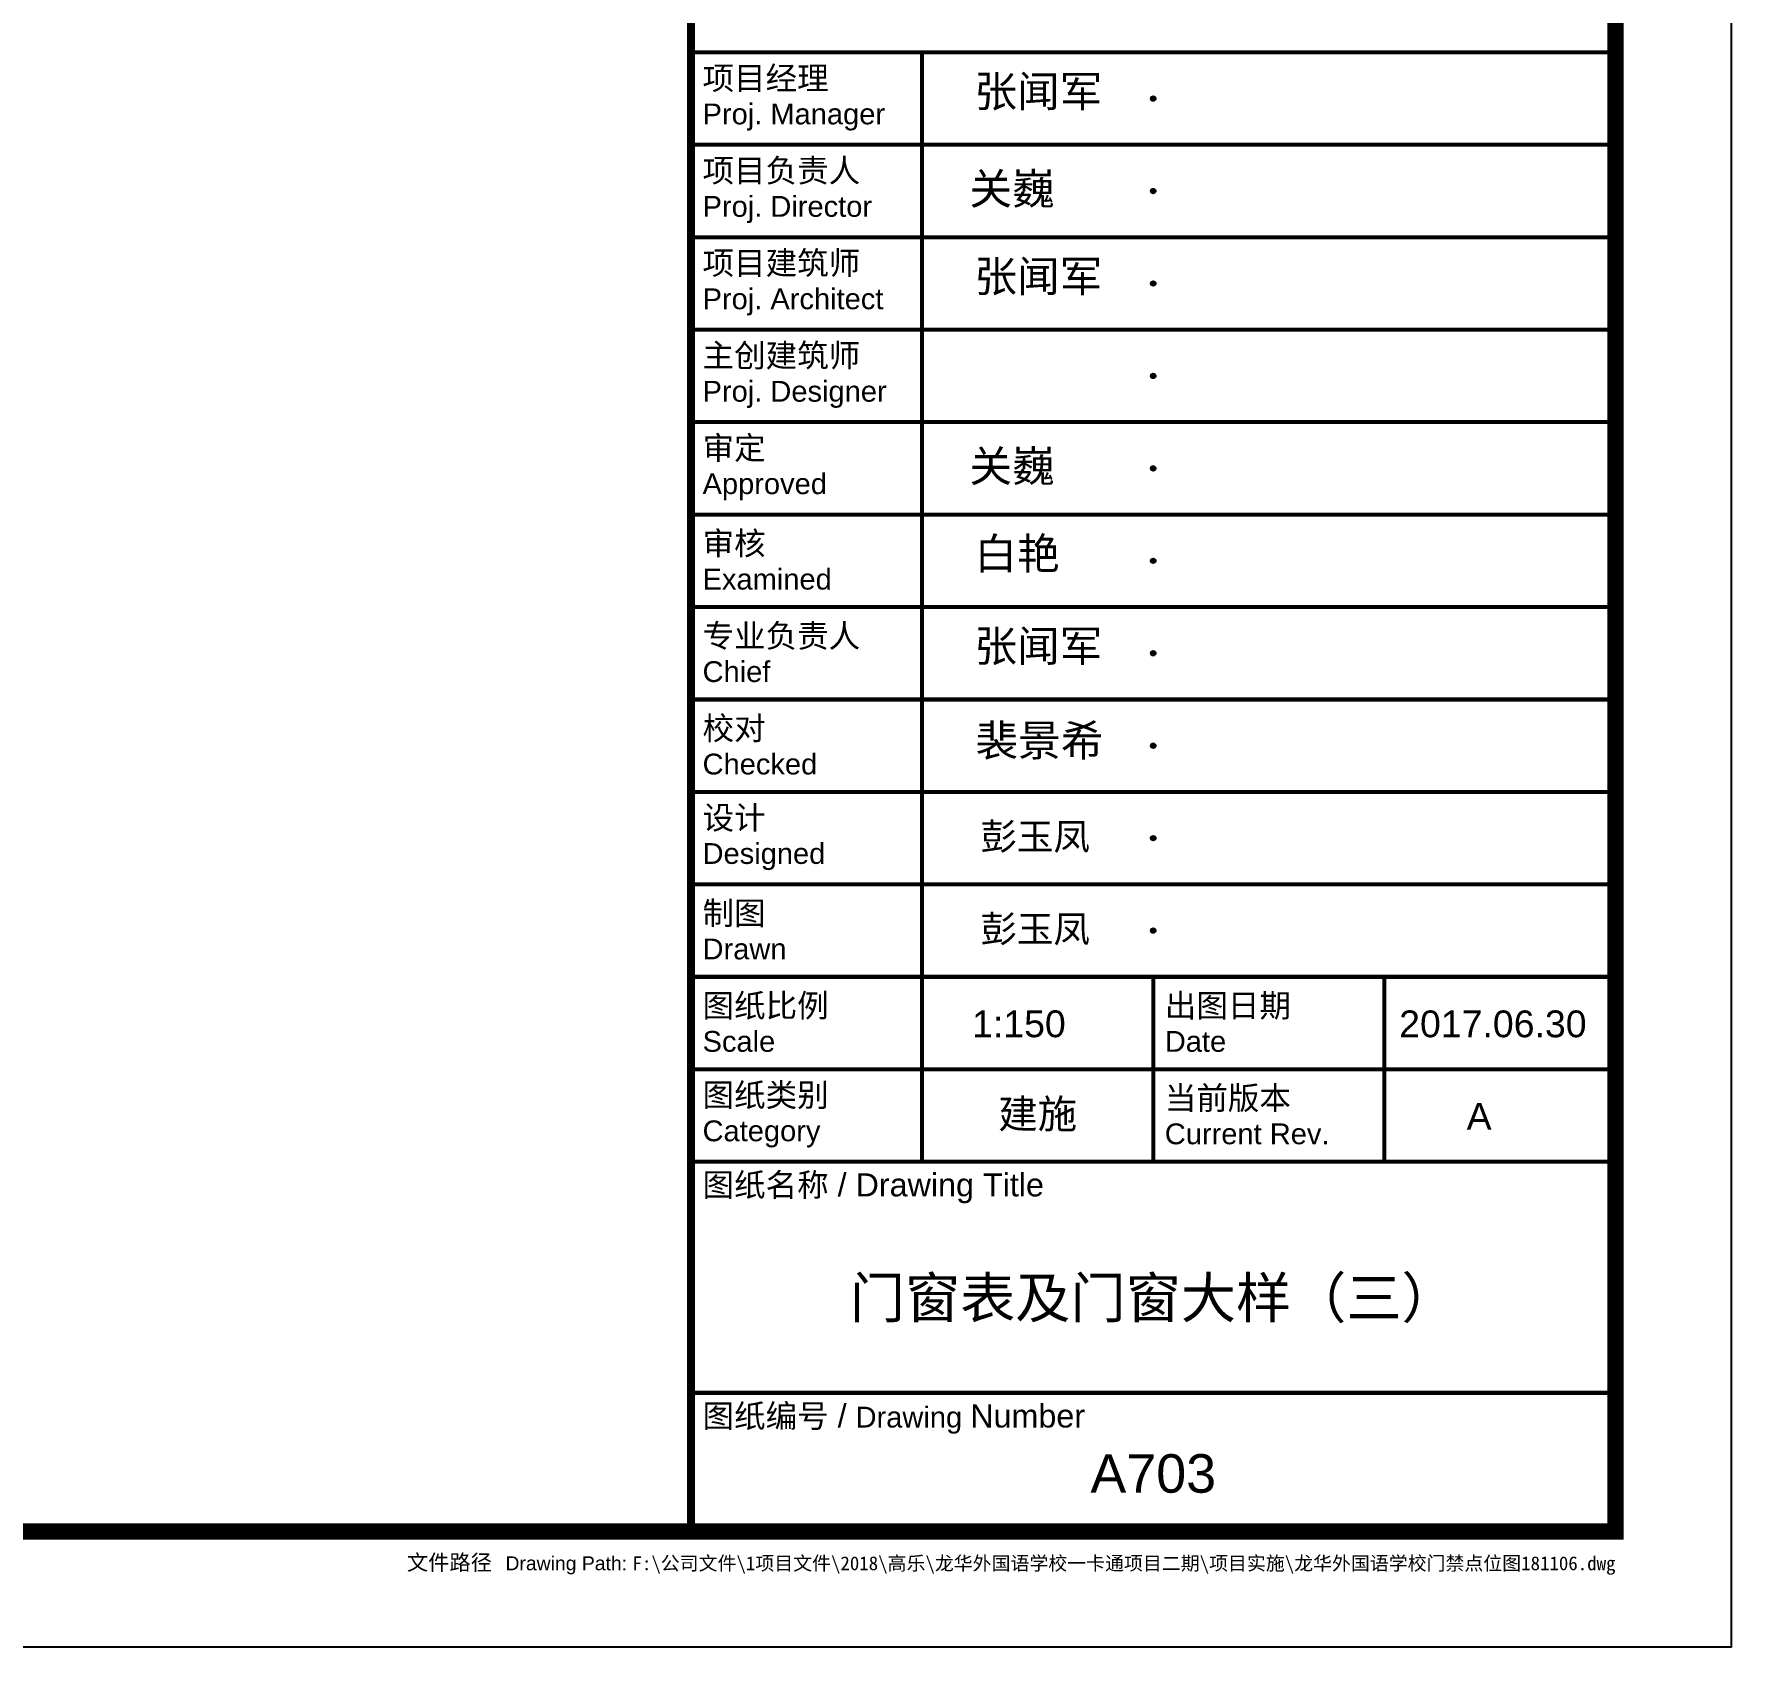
# Model space of a CAD drawing. Extents: x 447078 to 1776277, y 243534 to 519428.
# Drawn here: x 637993 to 645336, y 243614 to 250593 of the extents above; entities that cross this region are included whole.
import ezdxf

# ---------------------------------------------------------------- set-up
doc = ezdxf.new("R2010")
doc.units = 0
doc.header["$LTSCALE"] = 1000
doc.header["$MEASUREMENT"] = 0
for name, color, linetype in [('$0$G-ANNO-TEXT', 33, 'Continuous'), ('G-0-XREF', 2, 'Continuous'), ('图框CCDI_B0GA1+0.00$0$G-ANNO-TEXT', 33, 'Continuous'), ('图框CCDI_B0GA1+0.00$0$G-BORD', 3, 'Continuous')]:
    doc.layers.add(name, color=color, linetype=linetype)
doc.styles.add('$0$CCDI_T_G01', font='')
doc.styles.add('$0$CCDI_T_G03', font='')
doc.styles.add('图框CCDI_B0GA1+0.00$0$CCDI_T_G01', font='arial.ttf')
doc.styles.get('$0$CCDI_T_G01').set_extended_font_data('Arial')
doc.styles.get('$0$CCDI_T_G03').set_extended_font_data('SimHei')

# ---------------------------------------------------------------- blocks, each defined once
blk = doc.blocks.new('图框CCDI_B0GA1+0.00')
at = {"layer": '图框CCDI_B0GA1+0.00$0$G-BORD'}
for points in [[(79080, 13400, 1), (79120, 13400, 1)], [(79080, 12600, 1), (79120, 12600, 1)], [(79080, 11800, 1), (79120, 11800, 1)], [(79080, 11000, 1), (79120, 11000, 1)], [(79080, 10200, 1), (79120, 10200, 1)], [(79080, 9400, 1), (79120, 9400, 1)], [(79080, 8600, 1), (79120, 8600, 1)], [(79080, 7800, 1), (79120, 7800, 1)], [(79080, 7000, 1), (79120, 7000, 1)], [(79080, 6200, 1), (79120, 6200, 1)]]:
    blk.add_hatch(color=256, dxfattribs=at).paths.add_polyline_path(points)
blk.add_line((75100, 9600), (75100, 11600), dxfattribs=at)
blk.add_lwpolyline([(0, 59400), (84100, 59400), (84100, 0), (0, 0)], close=True, dxfattribs=at)
at = {"layer": '图框CCDI_B0GA1+0.00$0$G-BORD', "const_width": 140}
blk.add_lwpolyline([(3300, 58400), (83100, 58400), (83100, 1000), (3300, 1000)], close=True, dxfattribs=at)
at = {"layer": '图框CCDI_B0GA1+0.00$0$G-BORD'}
for points, const_width in [([(75100, 1000), (75100, 58400)], 70), ([(75100, 13800), (83100, 13800)], 35), ([(77100, 4200), (77100, 13800)], 35), ([(75100, 13000), (83100, 13000)], 35), ([(75100, 12200), (83100, 12200)], 35), ([(75100, 11400), (83100, 11400)], 35), ([(75100, 10600), (83100, 10600)], 35), ([(75100, 9800), (83100, 9800)], 35), ([(75100, 9000), (83100, 9000)], 35), ([(75100, 8200), (83100, 8200)], 35), ([(75100, 7400), (83100, 7400)], 35), ([(75100, 6600), (83100, 6600)], 35), ([(75100, 5800), (83100, 5800)], 35), ([(79100, 4200), (79100, 5800)], 35), ([(81100, 4200), (81100, 5800)], 35), ([(75100, 5000), (83100, 5000)], 35), ([(75100, 4200), (83100, 4200)], 35), ([(75100, 2200), (83100, 2200)], 35)]:
    blk.add_lwpolyline(points, dxfattribs=dict(at, const_width=const_width))
for centre in [(79100, 13400), (79100, 12600), (79100, 11800), (79100, 11000), (79100, 10200), (79100, 9400), (79100, 8600), (79100, 7800), (79100, 7000), (79100, 6200)]:
    blk.add_circle(centre, 20, dxfattribs=at)
at = {"layer": '图框CCDI_B0GA1+0.00$0$G-ANNO-TEXT', "style": '图框CCDI_B0GA1+0.00$0$CCDI_T_G01'}
for s, height, p in [('张闻军', 270.6, (77552, 13327)), ('关巍', 270.6, (77509, 12484)), ('张闻军', 270.6, (77552, 11727)), ('关巍', 270.6, (77509, 10084)), ('白艳', 270.6, (77552, 9327)), ('张闻军', 270.6, (77552, 8527)), ('裴景希', 270.6, (77561, 7710)), ('2017.06.30', 232, (81228, 5277)), ('A', 232, (81812, 4477))]:
    blk.add_text(s, height=height, dxfattribs=at).set_placement(p)
at = {"layer": '图框CCDI_B0GA1+0.00$0$G-ANNO-TEXT', "char_height": 200, "width": 1900, "attachment_point": 4, "line_spacing_factor": 0.96, "style": '图框CCDI_B0GA1+0.00$0$CCDI_T_G01'}
for s, insert in [('{\\fSimSun|b0|i0|c134|p54;项目经理\\P\\fArial|b0|i0|c0|p39;\\H0.9x;Proj. Manager}', (75200, 13400)), ('{\\fSimSun|b0|i0|c134|p54;项目负责人\\P\\fArial|b0|i0|c0|p39;\\H0.9x;Proj. Director}', (75200, 12600)), ('{\\fSimSun|b0|i0|c134|p54;项目建筑师\\P\\fArial|b0|i0|c0|p39;\\H0.9x;Proj. Architect}', (75200, 11800)), ('{\\fSimSun|b0|i0|c134|p54;主创建筑师\\P\\fArial|b0|i0|c0|p39;\\H0.9x;Proj. Designer}', (75200, 11000)), ('{\\fSimSun|b0|i0|c134|p54;审定\\P\\fArial|b0|i0|c0|p39;\\H0.9x;Approved}', (75200, 10200)), ('{\\fSimSun|b0|i0|c134|p54;审核\\P\\fArial|b0|i0|c0|p39;\\H0.9x;Examined}', (75200, 9400)), ('{\\fSimSun|b0|i0|c134|p54;专业负责人\\P\\fArial|b0|i0|c0|p39;\\H0.9x;Chief}', (75200, 8600)), ('{\\fSimSun|b0|i0|c134|p54;校对\\P\\fArial|b0|i0|c0|p39;\\H0.9x;Checked}', (75200, 7800)), ('{\\fSimSun|b0|i0|c134|p54;设计\\P\\fArial|b0|i0|c0|p39;\\H0.9x;Designed}', (75200, 7000)), ('{\\fSimSun|b0|i0|c134|p54;制图\\P\\fArial|b0|i0|c0|p39;\\H0.9x;Drawn}', (75200, 6200)), ('{\\fSimSun|b0|i0|c134|p54;图纸比例\\P\\fArial|b0|i0|c0|p39;\\H0.9x;Scale}', (75200, 5400)), ('{\\fSimSun|b0|i0|c134|p54;出图日期\\P\\fArial|b0|i0|c0|p39;\\H0.9x;Date}', (79200, 5400)), ('{\\fSimSun|b0|i0|c134|p6;图纸类别\\P\\fArial|b0|i0|c0|p34;\\H0.9x;Category}', (75200, 4600)), ('{\\fSimSun|b0|i0|c134|p6;当前版本\\P\\fArial|b0|i0|c0|p34;\\H0.9x;Current Rev.}', (79200, 4600))]:
    blk.add_mtext(s, dxfattribs=dict(at, insert=insert))
at = {"layer": '图框CCDI_B0GA1+0.00$0$G-ANNO-TEXT', "style": '图框CCDI_B0GA1+0.00$0$CCDI_T_G01'}
for s, insert, char_height, width, attachment_point in [('{\\fSimSun|b0|i0|c134|p2;建施}', (78100, 4600), 250, 2000, 5), ('{\\fSimSun|b0|i0|c134|p54;图纸名称} / Drawing Title', (75200, 4100), 200, 6902.13, 1), ('{\\fSimSun|b0|i0|c134|p6;图纸编号} / {\\H0.9x;Drawing }Number', (75200, 2100), 200, 6902.13, 1), ('{\\fSimSun|b0|i0|c134|p6;\\H0.9x;文件路径}  {\\H0.8x;Drawing Path: \\fSimHei|b0|i0|c134|p2;F:\\公司文件\\1项目文件\\2018\\高乐\\龙华外国语学校一卡通项目二期\\项目实施\\龙华外国语学校门禁点位图181106.dwg}', (83100, 800), 150, 39400, 3)]:
    blk.add_mtext(s, dxfattribs=dict(at, insert=insert, char_height=char_height, width=width, attachment_point=attachment_point))

msp = doc.modelspace()

# ---------------------------------------------------------------- block references
at = {"layer": 'G-0-XREF', "xscale": 0.5, "yscale": 0.5, "zscale": 0.5}
msp.add_blockref('图框CCDI_B0GA1+0.00', (603285.6, 243613.5), dxfattribs=at)

# ---------------------------------------------------------------- texts
at = {"layer": '$0$G-ANNO-TEXT', "style": '$0$CCDI_T_G01'}
for s, p in [('彭玉凤', (642087.4, 247062.8)), ('彭玉凤', (642087.4, 246662.8)), ('1:150', (642051.6, 246252.2))]:
    msp.add_text(s, height=115.98, dxfattribs=at).set_placement(p)
at = {"layer": '$0$G-ANNO-TEXT', "attachment_point": 5, "line_spacing_factor": 0.9}
for s, insert, char_height, width, style in [('门窗表及门窗大样（三）', (642835.6, 245113.5), 175, 4000, '$0$CCDI_T_G03'), ('A703', (642835.6, 244363.5), 166.67, 2666.667, '$0$CCDI_T_G01')]:
    msp.add_mtext(s, dxfattribs=dict(at, insert=insert, char_height=char_height, width=width, style=style))

doc.saveas('drawing.dxf')
